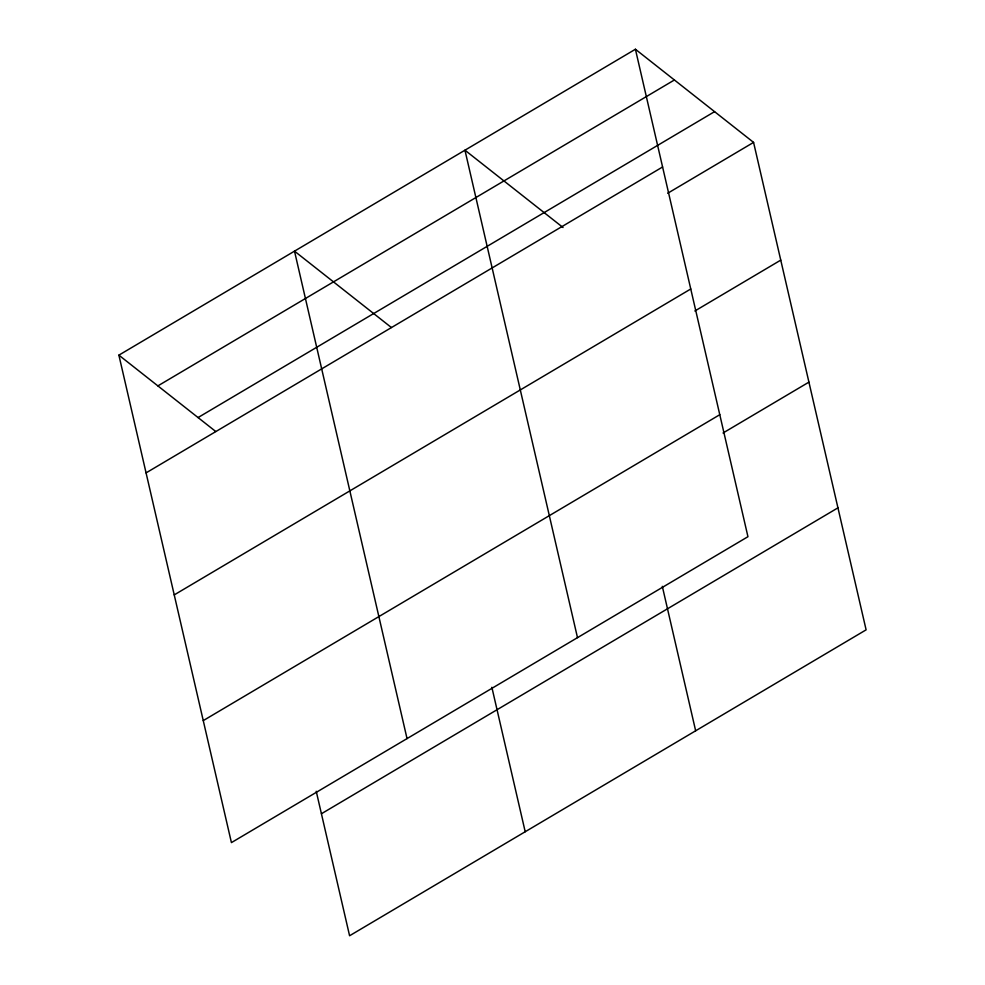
<?xml version="1.0" encoding="UTF-8"?>
<svg xmlns="http://www.w3.org/2000/svg" width="985" height="985" viewBox="0 0 985 985"><rect width="100%" height="100%" fill="white"/><g stroke="black" fill="none" stroke-linecap="round" stroke-linejoin="round"><path stroke-width="1.48" d="M635.411 49.25L747.947 536.702L231.426 842.606L118.889 355.154L635.411 49.25L753.574 142.394L866.111 629.846L349.589 935.75L316.234 791.287M157.883 385.886L674.405 79.982M198.059 417.554L714.581 111.65M146.063 472.886L662.597 166.982M667.695 193.257L753.574 142.394M174.234 594.891L690.756 288.987M694.868 310.989L780.76 260.126M203.255 720.601L719.789 414.697M723.039 432.994L808.931 382.131M321.418 813.745L837.952 507.841M563.038 227.51L464.957 150.2L577.493 637.652M391.402 327.525L294.503 251.15L407.039 738.602M118.889 355.154L215.777 431.529M662.314 586.334L695.656 730.796M491.86 687.284L525.202 831.746"/></g></svg>
